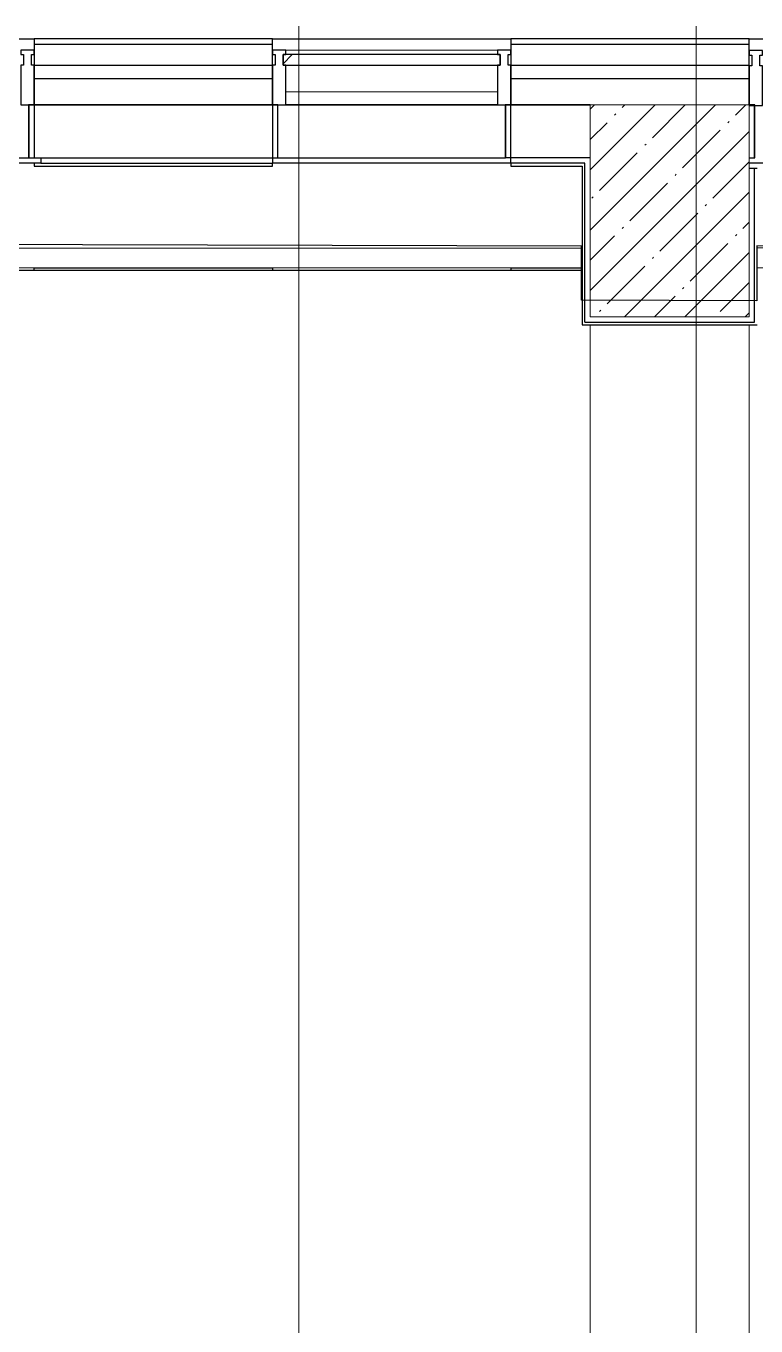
# Model space of a CAD drawing. Header units: millimetres. Extents: x 3914 to 443608, y -156176 to 78197.
# Drawn here: x 42237 to 44993, y -123625 to -118715 of the extents above; entities that cross this region are included whole.
import ezdxf

# ---------------------------------------------------------------- set-up
doc = ezdxf.new("R2010")
doc.units = ezdxf.units.MM
for name, color, linetype, lineweight in [('A-FLOR', 7, 'Continuous', 9), ('A-GLAZ-CURT-1', 7, 'Continuous', 5), ('A-GLAZ-CURT-2', 7, 'Continuous', 25), ('A-GLAZ-CWMG', 7, 'Continuous', 9), ('A-GLAZ-CWMG-1', 7, 'Continuous', 25), ('A-WALL', 7, 'Continuous', 5), ('S-COLS-1', 7, 'Continuous', 5), ('Оси', 7, 'Continuous', 9)]:
    doc.layers.add(name, color=color, linetype=linetype, lineweight=lineweight)

# ---------------------------------------------------------------- blocks, each defined once
blk = doc.blocks.new('Системная панель - Стекло - 40мм-22856102-Объем проектирования 1 этажа')
at = {"layer": 'A-GLAZ-CURT-1'}
h = blk.add_hatch(dxfattribs=at)
h.set_pattern_fill('FP_51', color=256, style=0, pattern_type=2)
h.set_pattern_definition([(45, (-17560.26, -27090), (-565.685, 565.685), [400, -1200]), (45, (-17960.26, -27290), (-565.685, 565.685), [1200, -400]), (45, (-17160.26, -27490), (-565.685, 565.685), [400, -1200])])
h.paths.add_polyline_path([(-147, -40), (410, -40), (410, 0), (-410, 0), (-410, -40), (-400, -40)])
at = {"layer": 'A-GLAZ-CURT-2'}
for p, q in [((410, 0), (-410, 0)), ((-410, 0), (-410, -40)), ((410, -40), (410, 0)), ((-410, -40), (410, -40))]:
    blk.add_line(p, q, dxfattribs=at)
blk = doc.blocks.new('Прямоугольный импост - Импост структурный с накладкой - 160мм Темный-33186088-Объем проектирования 1 этажа')
at = {"layer": 'A-GLAZ-CWMG'}
for p, q in [((17760.3, 27307), (16960.3, 27307)), ((17760.3, 27150), (16960.3, 27150))]:
    blk.add_line(p, q, dxfattribs=at)
blk = doc.blocks.new('Прямоугольный импост - Импост структурный с накладкой - 190мм-22856094-Объем проектирования 1 этажа')
at = {"layer": 'A-GLAZ-CWMG-1'}
for p, q in [((-50, 40), (-50, 190)), ((-50, 190), (0, 190)), ((0, 190), (0, 40)), ((-40, 40), (-50, 40)), ((-50, -17), (-50, 0)), ((-50, 0), (-40, 0)), ((-40, 0), (-40, 40)), ((-10, 40), (-10, 0)), ((0, 40), (-10, 40)), ((-10, 0), (0, 0)), ((0, 0), (0, -17)), ((0, -17), (-50, -17))]:
    blk.add_line(p, q, dxfattribs=at)
blk = doc.blocks.new('Прямоугольный импост - Импост структурный с накладкой - 190мм-22856098-Объем проектирования 1 этажа')
at = {"layer": 'A-GLAZ-CWMG-1'}
for p, q in [((0, 190), (-50, 190)), ((-50, 190), (-50, 40)), ((0, 40), (0, 190)), ((-50, 40), (-40, 40)), ((-40, 0), (-50, 0)), ((-50, 0), (-50, -17)), ((-40, 40), (-40, 0)), ((-10, 0), (-10, 40)), ((-10, 40), (0, 40)), ((0, 0), (-10, 0)), ((0, -17), (0, 0)), ((-50, -17), (0, -17))]:
    blk.add_line(p, q, dxfattribs=at)
blk = doc.blocks.new('Прямоугольный импост - Импост структурный с накладкой - 190мм-V63-Объем проектирования 1 этажа')
at = {"layer": 'A-GLAZ-CWMG-1'}
for p, q in [((0, 190), (-50, 190)), ((-50, 190), (-50, 40)), ((0, 40), (0, 188.3)), ((-50, 40), (-40, 40)), ((-40, 0), (-50, 0)), ((-50, 0), (-50, -17)), ((-40, 40), (-40, 0)), ((-10, 0), (-10, 40)), ((-10, 40), (0, 40)), ((0, 0), (-10, 0)), ((0, -17), (0, 0)), ((-50, -17), (0, -17))]:
    blk.add_line(p, q, dxfattribs=at)
blk = doc.blocks.new('BSC_Колонна _Прямоугольная - 600х800-V168-Объем проектирования 1 этажа')
at = {"layer": 'S-COLS-1'}
h = blk.add_hatch(dxfattribs=at)
h.set_pattern_fill('FP_161', color=256, style=0, pattern_type=2)
h.set_pattern_definition([(45, (-18410.26, -26700), (-114.04925, 114.04925), []), (45, (-18296.2, -26700), (-114.04925, 114.04925), [201.613, -40.323, 6.706, -33.617])])
h.paths.add_polyline_path([(-300, -400), (300, -400), (300, 400), (-300, 400), (-300, -369.5)])
for p, q in [((300, 400), (-300, 400)), ((-300, 400), (-300, -400)), ((300, -400), (300, 400)), ((-300, -400), (300, -400))]:
    blk.add_line(p, q, dxfattribs=at)
blk = doc.blocks.new('Зашивка приборов отопления12 - Зашивка приборов отопления-33278990-Объем проектирования 1 этажа')
at = {"layer": 'A-WALL'}
for p, q in [((35540, 23400), (34640, 23400)), ((37340, 23400), (36440, 23400)), ((34309.7, 23079), (37609, 23079)), ((37609, 23079), (34309.7, 23079)), ((34309.7, 23004), (37609, 23004))]:
    blk.add_line(p, q, dxfattribs=at)
blk = doc.blocks.new('Зашивка приборов отопления13 - Зашивка приборов отопления-33279120-Объем проектирования 1 этажа')
at = {"layer": 'A-WALL'}
for p, q in [((19610.3, 26880), (18710.3, 26880)), ((20135.9, 26560), (20135.9, 26849)), ((20136.3, 26849), (20136.3, 26560)), ((18741.3, 26560), (20135.9, 26560)), ((20210, 26560), (20135.9, 26560)), ((18741.3, 26485), (19610.3, 26485))]:
    blk.add_line(p, q, dxfattribs=at)

msp = doc.modelspace()

# ---------------------------------------------------------------- linework, layer by layer
for p, q in [((41367.3, -118762.7), (42267.3, -118762.7)), ((43167.3, -118762.7), (42267.3, -118762.7)), ((42267.3, -118762.7), (42267.3, -118782.7)), ((43167.3, -118782.7), (43167.3, -118762.7)), ((43167.3, -118762.7), (44067.3, -118762.7)), ((44967.3, -118762.7), (44067.3, -118762.7)), ((44067.3, -118762.7), (44067.3, -118782.7)), ((44967.3, -118782.7), (44967.3, -118762.7)), ((44967.3, -118762.7), (45867.3, -118762.7)), ((42267.3, -118782.7), (42267.3, -119012.7)), ((42267.3, -118782.7), (43167.3, -118782.7)), ((43167.3, -119012.7), (43167.3, -118782.7)), ((44067.3, -118782.7), (44067.3, -119012.7)), ((44067.3, -118782.7), (44967.3, -118782.7)), ((44967.3, -119012.7), (44967.3, -118782.7)), ((42267.3, -118862.7), (43167.3, -118862.7)), ((44067.3, -118862.7), (44967.3, -118862.7)), ((42267.3, -118912.7), (43167.3, -118912.7)), ((44067.3, -118912.7), (44967.3, -118912.7)), ((42246.3, -119012.7), (42246.3, -119212.7)), ((42247.3, -119012.7), (42246.3, -119012.7)), ((43187.3, -119012.7), (42247.3, -119012.7)), ((42247.3, -119012.7), (42247.3, -119212.7)), ((42267.3, -119012.7), (43167.3, -119012.7)), ((42267.3, -119012.7), (42267.3, -119212.7)), ((43167.3, -119012.7), (43167.3, -119232.7)), ((43187.3, -119212.7), (43187.3, -119012.7)), ((43188.3, -119012.7), (43187.3, -119012.7)), ((43188.3, -119212.7), (43188.3, -119012.7)), ((43217.3, -119012.7), (44017.3, -119012.7)), ((44017.3, -119012.7), (43217.3, -119012.7)), ((44046.3, -119012.7), (44046.3, -119212.7)), ((44047.3, -119012.7), (44046.3, -119012.7)), ((44367.3, -119012.7), (44047.3, -119012.7)), ((44047.3, -119012.7), (44047.3, -119212.7)), ((44067.3, -119012.7), (44367.3, -119012.7)), ((44067.3, -119232.7), (44067.3, -119012.7)), ((44987.3, -119012.7), (44967.3, -119012.7)), ((44987.3, -119212.7), (44987.3, -119012.7)), ((44988.3, -119012.7), (44987.3, -119012.7)), ((44988.3, -119212.7), (44988.3, -119012.7)), ((41388.3, -119212.7), (42246.3, -119212.7)), ((42246.3, -119212.7), (42247.3, -119212.7)), ((42247.3, -119212.7), (43187.3, -119212.7)), ((42292.3, -119212.7), (42292.3, -119232.7)), ((43187.3, -119212.7), (43188.3, -119212.7)), ((43188.3, -119212.7), (44046.3, -119212.7)), ((44046.3, -119212.7), (44047.3, -119212.7)), ((44367.3, -119212.7), (44047.3, -119212.7)), ((44967.3, -119212.7), (44987.3, -119212.7)), ((44987.3, -119212.7), (44988.3, -119212.7)), ((42267.3, -119232.7), (41367.3, -119232.7)), ((42267.3, -119232.7), (41367.3, -119232.7)), ((42292.3, -119232.7), (42267.3, -119232.7)), ((42267.3, -119232.7), (42267.3, -119243.7)), ((42267.3, -119243.7), (43167.3, -119243.7)), ((42292.3, -119232.7), (43167.3, -119232.7)), ((44067.3, -119232.7), (43167.3, -119232.7)), ((44067.3, -119232.7), (43167.3, -119232.7)), ((43167.3, -119243.7), (43167.3, -119232.7)), ((44067.3, -119232.7), (44067.3, -119243.7)), ((44347.3, -119232.7), (44067.3, -119232.7)), ((44067.3, -119243.7), (44336.3, -119243.7)), ((44347.3, -119232.7), (44336.3, -119232.7)), ((44336.3, -119243.7), (44336.3, -119843.7)), ((44347.3, -119232.7), (44347.3, -119232.7)), ((44347.3, -119832.7), (44347.3, -119232.7)), ((45867.3, -119232.7), (44967.3, -119232.7)), ((44987.3, -119252.7), (44967.3, -119252.7)), ((44987.3, -119832.7), (44987.3, -119252.7)), ((44998.3, -119252.7), (44987.3, -119252.7)), ((44336.3, -119638.7), (41038, -119638.7)), ((42267.3, -119627.7), (43167.3, -119627.7)), ((42267.3, -119638.7), (42267.3, -119627.7)), ((43167.3, -119627.7), (43167.3, -119638.7)), ((44067.3, -119627.7), (44336.3, -119627.7)), ((44067.3, -119627.7), (44067.3, -119638.7)), ((44336.3, -119843.7), (44998.3, -119843.7)), ((44347.3, -119832.7), (44987.3, -119832.7))]:
    msp.add_line(p, q)
at = {"flags": 128}
msp.add_lwpolyline([(48135.2, -119179.6), (46477.2, -119175.8), (46476.4, -119548.6), (44996.6, -119545.1), (44996.1, -119752.3), (44334.1, -119750.7), (44334.6, -119545.7), (41036.4, -119538), (41032.1, -121353), (39961.1, -121350.5), (39955.4, -123777.5), (40586.4, -123778.9), (40584.9, -124441.9), (39953.9, -124440.5), (39946.6, -127519.4), (40577.6, -127520.9), (40576.1, -128189.9), (39945.1, -128188.4), (39939, -130778.4), (46460, -130793.7), (46452.7, -133903.7), (48790.7, -133909.2)], dxfattribs=at)
at = {"layer": 'A-FLOR'}
for p, q in [((44367.3, -123912.7), (44367.3, -119843.7)), ((44967.3, -119843.4), (44967.3, -123911))]:
    msp.add_line(p, q, dxfattribs=at)
at = {"layer": 'Оси'}
for points in [[(43267, -148019), (43267, -143019), (43267, -123714.7), (43267, -118714.7)], [(44767, -148019), (44767, -143019), (44767, -123714.7), (44767, -118714.7)]]:
    msp.add_lwpolyline(points, dxfattribs=at)

# ---------------------------------------------------------------- block references
at = {"extrusion": (0, 0, -1), "rotation": 180}
for p in [(-42267.3, -118822.7), (-44067.3, -118822.7)]:
    msp.add_blockref('Прямоугольный импост - Импост структурный с накладкой - 190мм-22856094-Объем проектирования 1 этажа', p, dxfattribs=at)
at = {"rotation": 180}
for name, p in [('Прямоугольный импост - Импост структурный с накладкой - 190мм-22856098-Объем проектирования 1 этажа', (43167.3, -118822.7)), ('Прямоугольный импост - Импост структурный с накладкой - 190мм-V63-Объем проектирования 1 этажа', (44967.3, -118824.5))]:
    msp.add_blockref(name, p, dxfattribs=at)
for name, p in [('Системная панель - Стекло - 40мм-22856102-Объем проектирования 1 этажа', (43617.3, -118822.7)), ('Прямоугольный импост - Импост структурный с накладкой - 160мм Темный-33186088-Объем проектирования 1 этажа', (26257, -146112.7)), ('BSC_Колонна _Прямоугольная - 600х800-V168-Объем проектирования 1 этажа', (44667.3, -119412.7)), ('Зашивка приборов отопления12 - Зашивка приборов отопления-33278990-Объем проектирования 1 этажа', (6727.3, -142632.7)), ('Зашивка приборов отопления13 - Зашивка приборов отопления-33279120-Объем проектирования 1 этажа', (26257, -146112.7))]:
    msp.add_blockref(name, p)

doc.saveas('drawing.dxf')
